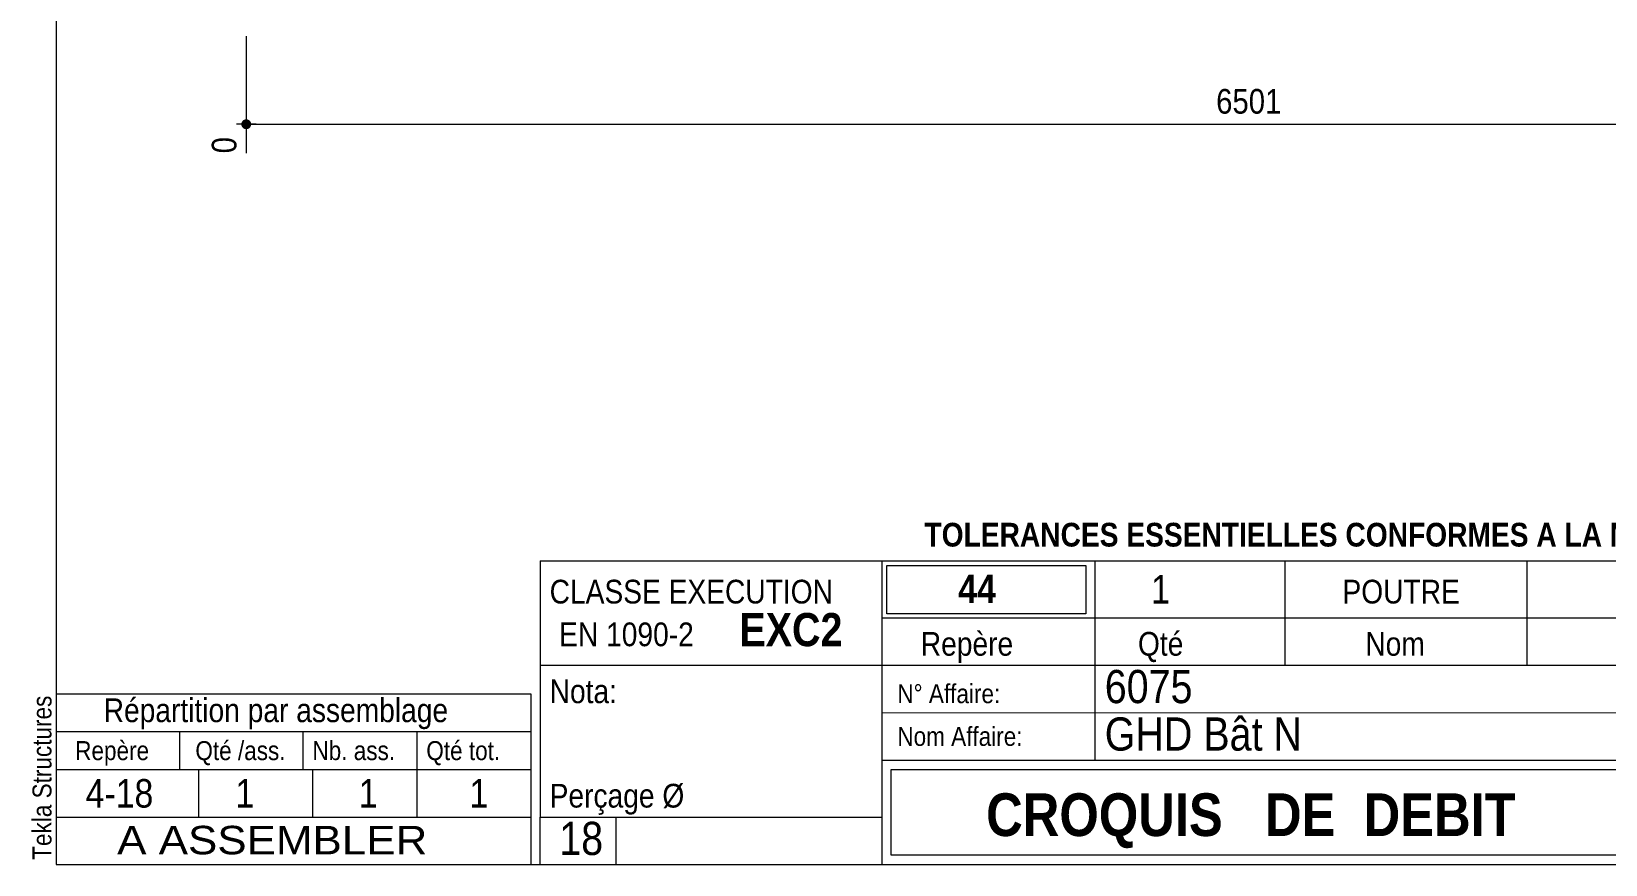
# Model space of a CAD drawing. Header units: millimetres. Extents: x 2 to 287, y 5 to 195.
# Drawn here: x 2.4 to 168.3, y 5 to 92.8 of the extents above; entities that cross this region are included whole.
import ezdxf

# ---------------------------------------------------------------- set-up
doc = ezdxf.new("R2010")
doc.units = ezdxf.units.MM
for name, color, linetype, lineweight in [('Autre type objet', 1, 'Continuous', 0), ('Cotation', 7, 'Continuous', 0), ('Feuille dessin', 5, 'Continuous', 0)]:
    doc.layers.add(name, color=color, linetype=linetype, lineweight=lineweight)
doc.styles.add('ARIAL', font='ARIAL.TTF')
doc.styles.add('ARIAL_BOLD', font='ARIALBD.TTF')
doc.styles.add('ARIAL_NARROW', font='ARIAL.TTF')

# ---------------------------------------------------------------- blocks, each defined once
blk = doc.blocks.new('*A19')
at = {"layer": 'Feuille dessin', "linetype": 'Continuous', "lineweight": 0}
for p, q in [((5, 195), (5, 5)), ((5, 5), (282, 5))]:
    blk.add_line(p, q, dxfattribs=at)
at = {"layer": 'Feuille dessin', "style": 'ARIAL', "width": 0.85}
blk.add_text('Tekla Structures', height=2, rotation=90, dxfattribs=at).set_placement((4.5, 5.5))
blk = doc.blocks.new('*A20')
at = {"layer": 'Autre type objet', "linetype": 'Continuous', "lineweight": 0}
for p, q in [((5, 23), (55, 23)), ((5, 23), (5, 15)), ((55, 23), (55, 15)), ((5, 19), (55, 19)), ((18, 19), (18, 15)), ((31, 19), (31, 15)), ((43, 19), (43, 15)), ((5, 15), (55, 15)), ((5, 15), (5, 10)), ((20, 15), (20, 10)), ((32, 15), (32, 10)), ((43, 15), (43, 10)), ((55, 15), (55, 10)), ((5, 10), (55, 10))]:
    blk.add_line(p, q, dxfattribs=at)
at = {"layer": 'Autre type objet', "style": 'ARIAL', "width": 0.85}
for s, height, p in [('Répartition par assemblage', 2.5, (10, 20)), ('Repère', 2, (7, 16)), ('Qté /ass.', 2, (19.663086, 16)), ('Nb. ass.', 2, (32, 16)), ('Qté tot.', 2, (44, 16)), ('4-18', 3, (8.103027, 11)), ('1', 3, (23.885986, 11)), ('1', 3, (36.889404, 11)), ('1', 3, (48.551514, 11))]:
    blk.add_text(s, height=height, dxfattribs=at).set_placement(p)
blk = doc.blocks.new('*A22')
at = {"layer": 'Autre type objet', "linetype": 'Continuous', "lineweight": 0}
for p, q in [((56, 37), (92, 37)), ((56, 37), (56, 10)), ((92, 37), (92, 10)), ((56, 26), (92, 26)), ((56, 10), (92, 10)), ((56, 5), (56, 10)), ((64, 5), (64, 10)), ((56, 5), (64, 5))]:
    blk.add_line(p, q, dxfattribs=at)
at = {"layer": 'Autre type objet', "width": 0.85}
for s, height, style, p in [('CLASSE EXECUTION', 2.5, 'ARIAL', (57, 32.5)), ('EXC2', 3.5, 'ARIAL_BOLD', (77, 28)), ('EN 1090-2', 2.5, 'ARIAL', (58, 28)), ('Nota:', 2.5, 'ARIAL', (57, 22)), ('Perçage Ø', 2.5, 'ARIAL', (57, 11)), ('18', 3.5, 'ARIAL_NARROW', (58.014234, 6))]:
    blk.add_text(s, height=height, dxfattribs=dict(at, style=style)).set_placement(p)
blk = doc.blocks.new('*A23')
at = {"layer": 'Autre type objet', "linetype": 'Continuous', "lineweight": 0}
for p, q in [((92, 37), (282, 37)), ((92, 37), (92, 31)), ((92.51953, 36.5), (113.5, 36.5)), ((92.51953, 31.394341), (92.51953, 36.5)), ((113.5, 36.5), (113.5, 31.394341)), ((114.5, 31), (114.5, 37)), ((134.5, 31), (134.5, 37)), ((160, 31), (160, 37)), ((92, 31), (282, 31)), ((92, 31), (92, 5)), ((113.5, 31.394341), (92.51953, 31.394341)), ((114.5, 16), (114.5, 31)), ((134.5, 26), (134.5, 31)), ((160, 26), (160, 31)), ((92, 26), (282, 26)), ((92, 21), (241.327069, 20.935451)), ((92, 16), (181, 16)), ((93, 15), (180, 15)), ((93, 6), (93, 15)), ((92, 5), (282, 5)), ((180, 6), (93, 6))]:
    blk.add_line(p, q, dxfattribs=at)
at = {"layer": 'Autre type objet', "width": 0.85}
for s, height, style, p in [('TOLERANCES ESSENTIELLES CONFORMES A LA NORME 1090-1', 2.5, 'ARIAL_BOLD', (96.5, 38.5)), ('44', 3, 'ARIAL_BOLD', (100.064045, 32.540141)), ('1', 3, 'ARIAL', (120.389893, 32.5)), ('POUTRE', 2.5, 'ARIAL', (140.551758, 32.5)), ('Repère', 2.5, 'ARIAL', (96.112978, 27)), ('Qté', 2.5, 'ARIAL', (119, 27)), ('Nom', 2.5, 'ARIAL', (142.961426, 27)), ('6075', 3.5, 'ARIAL', (115.5, 22)), ('N° Affaire:', 2, 'ARIAL', (93.640566, 22)), ('GHD Bât N', 3.5, 'ARIAL', (115.5, 17)), ('Nom Affaire:', 2, 'ARIAL', (93.640566, 17.5)), ('CROQUIS   DE  DEBIT', 4.5, 'ARIAL_BOLD', (103, 8))]:
    blk.add_text(s, height=height, dxfattribs=dict(at, style=style)).set_placement(p)
blk = doc.blocks.new('*A24')
at = {"layer": 'Autre type objet', "linetype": 'Continuous', "lineweight": 0}
for p, q in [((5, 10), (55, 10)), ((5, 10), (5, 5)), ((55, 10), (55, 5)), ((5, 5), (55, 5))]:
    blk.add_line(p, q, dxfattribs=at)
at = {"layer": 'Autre type objet', "style": 'ARIAL', "width": 1.105}
blk.add_text('A ASSEMBLER', height=3, dxfattribs=at).set_placement((11.423651, 6.073465))
blk = doc.blocks.new('*A56')
at = {"layer": 'Cotation'}
blk.add_hatch(color=256, dxfattribs=at).paths.add_polyline_path([(25, 82.47), (24.98, 82.48), (24.95, 82.48), (24.93, 82.48), (24.9, 82.49), (24.88, 82.5), (24.85, 82.5), (24.83, 82.51), (24.81, 82.52), (24.78, 82.54), (24.76, 82.55), (24.74, 82.56), (24.72, 82.58), (24.7, 82.59), (24.68, 82.61), (24.66, 82.63), (24.64, 82.64), (24.63, 82.66), (24.61, 82.68), (24.6, 82.71), (24.58, 82.73), (24.57, 82.75), (24.56, 82.77), (24.55, 82.8), (24.54, 82.82), (24.53, 82.84), (24.52, 82.87), (24.52, 82.89), (24.51, 82.92), (24.51, 82.94), (24.51, 82.97), (24.51, 82.99), (24.51, 83.02), (24.51, 83.05), (24.51, 83.07), (24.52, 83.1), (24.52, 83.12), (24.53, 83.15), (24.54, 83.17), (24.55, 83.19), (24.56, 83.22), (24.57, 83.24), (24.58, 83.26), (24.6, 83.28), (24.61, 83.3), (24.63, 83.32), (24.64, 83.34), (24.66, 83.36), (24.68, 83.38), (24.7, 83.4), (24.72, 83.41), (24.74, 83.43), (24.76, 83.44), (24.78, 83.45), (24.81, 83.46), (24.83, 83.47), (24.85, 83.48), (24.88, 83.49), (24.9, 83.5), (24.93, 83.5), (24.95, 83.51), (24.98, 83.51), (25, 83.51), (25.03, 83.51), (25.05, 83.51), (25.08, 83.51), (25.1, 83.51), (25.13, 83.5), (25.15, 83.5), (25.18, 83.49), (25.2, 83.48), (25.23, 83.47), (25.25, 83.46), (25.27, 83.45), (25.3, 83.44), (25.32, 83.43), (25.34, 83.41), (25.36, 83.4), (25.38, 83.38), (25.4, 83.36), (25.41, 83.34), (25.43, 83.32), (25.45, 83.3), (25.46, 83.28), (25.47, 83.26), (25.49, 83.24), (25.5, 83.22), (25.51, 83.19), (25.52, 83.17), (25.53, 83.15), (25.53, 83.12), (25.54, 83.1), (25.54, 83.07), (25.55, 83.05), (25.55, 83.02), (25.55, 82.99), (25.55, 82.97), (25.55, 82.94), (25.54, 82.92), (25.54, 82.89), (25.53, 82.87), (25.53, 82.84), (25.52, 82.82), (25.51, 82.8), (25.5, 82.77), (25.49, 82.75), (25.47, 82.73), (25.46, 82.71), (25.45, 82.68), (25.43, 82.66), (25.41, 82.64), (25.4, 82.63), (25.38, 82.61), (25.36, 82.59), (25.34, 82.58), (25.32, 82.56), (25.3, 82.55), (25.27, 82.54), (25.25, 82.52), (25.23, 82.51), (25.2, 82.5), (25.18, 82.5), (25.15, 82.49), (25.13, 82.48), (25.1, 82.48), (25.08, 82.48), (25.05, 82.47), (25.03, 82.47)], flags=17)
at = {"layer": 'Cotation', "linetype": 'Continuous', "lineweight": 0}
for p, q in [((25.03, 92.27), (25.03, 79.93)), ((26.07, 82.99), (23.99, 82.99)), ((25.03, 82.99), (23.99, 82.99)), ((25.03, 84.03), (25.03, 81.95)), ((25.03, 82.99), (237.17, 82.99))]:
    blk.add_line(p, q, dxfattribs=at)
at = {"layer": 'Cotation'}
blk.add_point((25.03, 82.99), dxfattribs=at)
at = {"layer": 'Cotation', "style": 'ARIAL', "width": 0.85}
blk.add_text('6501', height=2.6, dxfattribs=at).set_placement((127.24, 84.11))
blk.add_text('0', height=2.6, rotation=90.0002, dxfattribs=at).set_placement((23.99, 79.93))

msp = doc.modelspace()

# ---------------------------------------------------------------- block references
at = {"lineweight": 0}
for name in ['*A19', '*A56', '*A23', '*A22', '*A20', '*A24']:
    msp.add_blockref(name, (0, 0), dxfattribs=at)

doc.saveas('drawing.dxf')
